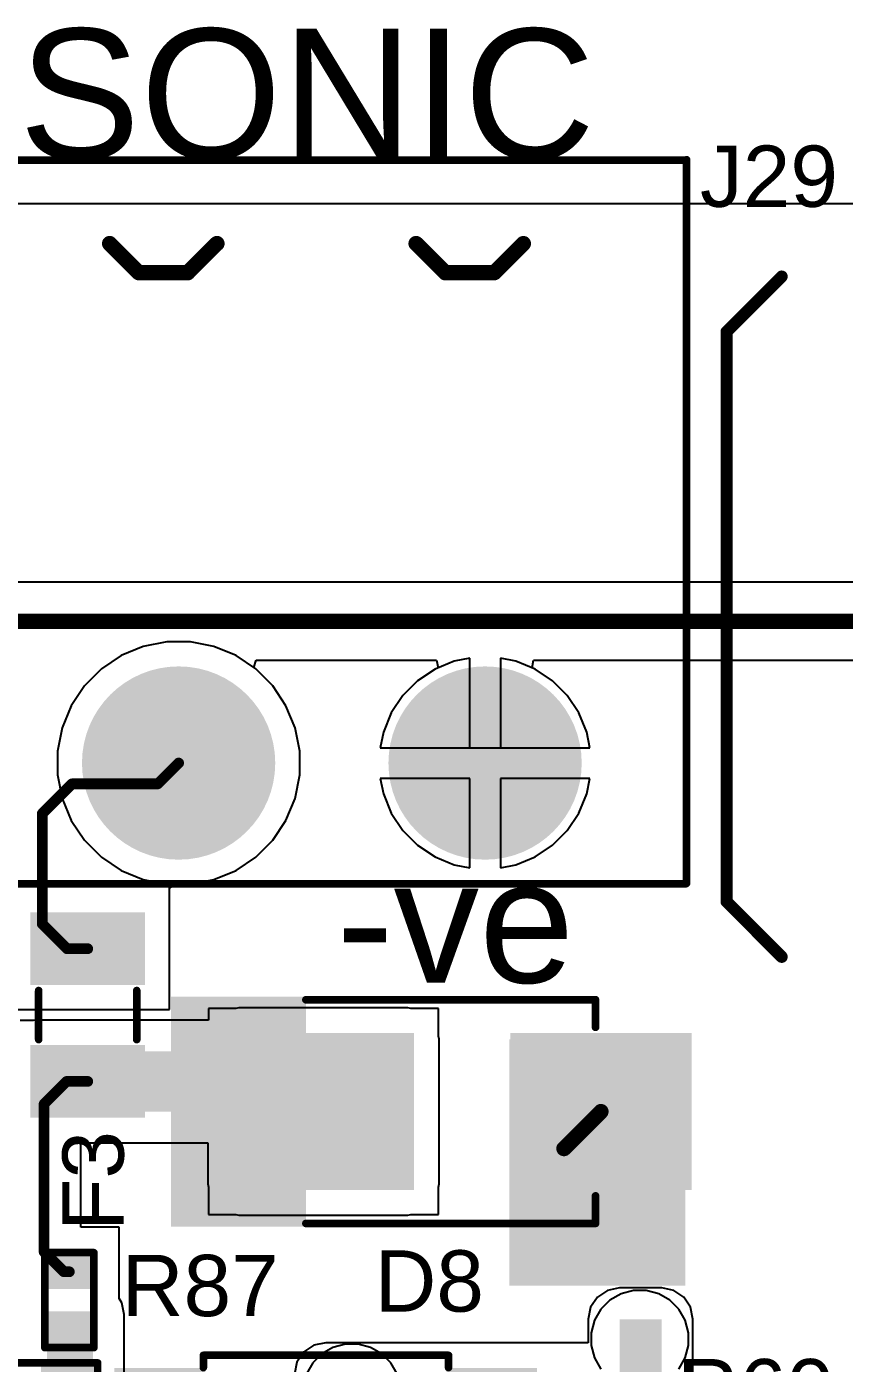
# Model space of a CAD drawing. Header units: millimetres. Extents: x -3 to 5437, y -3 to 5435.
# Drawn here: x 124.4 to 137.95, y 99.22 to 121.38 of the extents above; entities that cross this region are included whole.
import ezdxf

# ---------------------------------------------------------------- set-up
doc = ezdxf.new("R2010")
doc.units = ezdxf.units.MM
for name, color, linetype in [('BottomLayer', 5, 'Continuous'), ('BottomSolder', 6, 'Continuous'), ('MultiLayer', 9, 'Continuous'), ('PadHoleLayer', 156, 'Continuous'), ('TopLayer', 1, 'Continuous'), ('TopOverlay', 2, 'Continuous'), ('TopPaste', 8, 'Continuous'), ('TopSolder', 216, 'Continuous'), ('ViaHoleLayer', 16, 'Continuous')]:
    doc.layers.add(name, color=color, linetype=linetype)
doc.styles.add('Arial', font='', dxfattribs={"height": 0.2})
doc.styles.get('Arial').set_extended_font_data('Arial')

# ---------------------------------------------------------------- blocks, each defined once
blk = doc.blocks.new('SOP_8_98')
at = {"layer": 'TopLayer'}
for points in [[(-3.4, 2.255), (-2.1, 2.255), (-2.1, 1.555), (-3.4, 1.555)], [(2.1, 2.255), (3.4, 2.255), (3.4, 1.555), (2.1, 1.555)], [(-3.4, 0.985), (-2.1, 0.985), (-2.1, 0.285), (-3.4, 0.285)], [(2.1, 0.985), (3.4, 0.985), (3.4, 0.285), (2.1, 0.285)], [(-3.4, -0.285), (-2.1, -0.285), (-2.1, -0.985), (-3.4, -0.985)], [(2.1, -0.285), (3.4, -0.285), (3.4, -0.985), (2.1, -0.985)], [(-3.4, -1.555), (-2.1, -1.555), (-2.1, -2.255), (-3.4, -2.255)], [(2.1, -1.555), (3.4, -1.555), (3.4, -2.255), (2.1, -2.255)]]:
    blk.add_hatch(color=1, dxfattribs=at).paths.add_polyline_path(points)
at = {"layer": 'TopOverlay'}
blk.add_hatch(color=2, dxfattribs=at).paths.add_polyline_path([(-1.981, 1.473), (-1.702, 1.473), (-1.702, 2.134), (-1.981, 2.134)])
at = {"layer": 'TopPaste'}
for points in [[(-3.4, 2.255), (-2.1, 2.255), (-2.1, 1.555), (-3.4, 1.555)], [(2.1, 2.255), (3.4, 2.255), (3.4, 1.555), (2.1, 1.555)], [(-3.4, 0.985), (-2.1, 0.985), (-2.1, 0.285), (-3.4, 0.285)], [(2.1, 0.985), (3.4, 0.985), (3.4, 0.285), (2.1, 0.285)], [(-3.4, -0.285), (-2.1, -0.285), (-2.1, -0.985), (-3.4, -0.985)], [(2.1, -0.285), (3.4, -0.285), (3.4, -0.985), (2.1, -0.985)], [(-3.4, -1.555), (-2.1, -1.555), (-2.1, -2.255), (-3.4, -2.255)], [(2.1, -1.555), (3.4, -1.555), (3.4, -2.255), (2.1, -2.255)]]:
    blk.add_hatch(color=8, dxfattribs=at).paths.add_polyline_path(points)
at = {"layer": 'TopSolder'}
for points in [[(-3.502, 2.357), (-1.998, 2.357), (-1.998, 1.453), (-3.502, 1.453)], [(1.998, 2.357), (3.502, 2.357), (3.502, 1.453), (1.998, 1.453)], [(-3.502, 1.087), (-1.998, 1.087), (-1.998, 0.183), (-3.502, 0.183)], [(1.998, 1.087), (3.502, 1.087), (3.502, 0.183), (1.998, 0.183)], [(-3.502, -0.183), (-1.998, -0.183), (-1.998, -1.087), (-3.502, -1.087)], [(1.998, -0.183), (3.502, -0.183), (3.502, -1.087), (1.998, -1.087)], [(-3.502, -1.453), (-1.998, -1.453), (-1.998, -2.357), (-3.502, -2.357)], [(1.998, -1.453), (3.502, -1.453), (3.502, -2.357), (1.998, -2.357)]]:
    blk.add_hatch(color=216, dxfattribs=at).paths.add_polyline_path(points)
at = {"layer": 'TopOverlay', "const_width": 0.127}
for points in [[(2.028, 2.565), (-2.036, 2.565)], [(-2.036, 2.565), (-2.036, 2.362)], [(2.028, 2.565), (2.028, 2.362)], [(-3.56, 1.905), (-3.687, 2.032)], [(-3.687, 2.032), (-3.687, 1.778)], [(-3.56, 1.905), (-3.687, 1.778)], [(-2.036, -2.362), (-2.036, -2.565)], [(2.028, -2.362), (2.028, -2.565)], [(2.028, -2.565), (-2.036, -2.565)]]:
    blk.add_lwpolyline(points, dxfattribs=at)
at = {"layer": 'TopOverlay', "const_width": 0.0635}
for points in [[(-2.067, 2.565, 1), (-2.004, 2.565, 1)], [(-2.067, 2.565, 1), (-2.004, 2.565, 1)], [(1.997, 2.565, 1), (2.06, 2.565, 1)], [(1.997, 2.565, 1), (2.06, 2.565, 1)], [(-2.067, 2.362, 1), (-2.004, 2.362, 1)], [(1.997, 2.362, 1), (2.06, 2.362, 1)], [(-3.718, 2.032, 1), (-3.655, 2.032, 1)], [(-3.718, 2.032, 1), (-3.655, 2.032, 1)], [(-3.718, 1.778, 1), (-3.655, 1.778, 1)], [(-3.718, 1.778, 1), (-3.655, 1.778, 1)], [(-3.591, 1.905, 1), (-3.528, 1.905, 1)], [(-3.591, 1.905, 1), (-3.528, 1.905, 1)], [(-2.067, -2.362, 1), (-2.004, -2.362, 1)], [(1.997, -2.362, 1), (2.06, -2.362, 1)], [(-2.067, -2.565, 1), (-2.004, -2.565, 1)], [(-2.067, -2.565, 1), (-2.004, -2.565, 1)], [(1.997, -2.565, 1), (2.06, -2.565, 1)], [(1.997, -2.565, 1), (2.06, -2.565, 1)]]:
    blk.add_lwpolyline(points, format="xyb", close=True, dxfattribs=at)
blk = doc.blocks.new('R___0603_99')
at = {"layer": 'TopLayer'}
for points in [[(-0.381, 0.4445), (-0.381, -0.4445), (-1.143, -0.4445), (-1.143, 0.4445)], [(1.143, 0.4445), (1.143, -0.4445), (0.381, -0.4445), (0.381, 0.4445)]]:
    blk.add_hatch(color=1, dxfattribs=at).paths.add_polyline_path(points)
at = {"layer": 'TopPaste'}
for points in [[(-0.381, 0.4445), (-0.381, -0.4445), (-1.143, -0.4445), (-1.143, 0.4445)], [(1.143, 0.4445), (1.143, -0.4445), (0.381, -0.4445), (0.381, 0.4445)]]:
    blk.add_hatch(color=8, dxfattribs=at).paths.add_polyline_path(points)
at = {"layer": 'TopSolder'}
for points in [[(-0.2794, 0.5461), (-0.2794, -0.5461), (-1.2446, -0.5461), (-1.2446, 0.5461)], [(1.2446, 0.5461), (1.2446, -0.5461), (0.2794, -0.5461), (0.2794, 0.5461)]]:
    blk.add_hatch(color=216, dxfattribs=at).paths.add_polyline_path(points)
at = {"layer": 'TopOverlay', "const_width": 0.127}
for points in [[(-1.2192, 0.5334), (1.2192, 0.5334)], [(-1.2192, -0.5334), (-1.2192, 0.5334)], [(1.2192, -0.5334), (1.2192, 0.5334)], [(-1.2192, -0.5334), (1.2192, -0.5334)]]:
    blk.add_lwpolyline(points, dxfattribs=at)
at = {"layer": 'TopOverlay', "const_width": 0.0635}
for points in [[(-1.25095, 0.5334, 1), (-1.18745, 0.5334, 1)], [(-1.25095, 0.5334, 1), (-1.18745, 0.5334, 1)], [(1.18745, 0.5334, 1), (1.25095, 0.5334, 1)], [(1.18745, 0.5334, 1), (1.25095, 0.5334, 1)], [(-1.25095, -0.5334, 1), (-1.18745, -0.5334, 1)], [(-1.25095, -0.5334, 1), (-1.18745, -0.5334, 1)], [(1.18745, -0.5334, 1), (1.25095, -0.5334, 1)], [(1.18745, -0.5334, 1), (1.25095, -0.5334, 1)]]:
    blk.add_lwpolyline(points, format="xyb", close=True, dxfattribs=at)
blk = doc.blocks.new('R___0402_101')
at = {"layer": 'TopLayer'}
for points in [[(-0.699, -0.318), (-0.699, 0.318), (-0.241, 0.318), (-0.241, -0.318)], [(0.241, -0.318), (0.241, 0.318), (0.699, 0.318), (0.699, -0.318)]]:
    blk.add_hatch(color=1, dxfattribs=at).paths.add_polyline_path(points)
at = {"layer": 'TopPaste'}
for points in [[(-0.699, -0.318), (-0.699, 0.318), (-0.241, 0.318), (-0.241, -0.318)], [(0.241, -0.318), (0.241, 0.318), (0.699, 0.318), (0.699, -0.318)]]:
    blk.add_hatch(color=8, dxfattribs=at).paths.add_polyline_path(points)
at = {"layer": 'TopSolder'}
for points in [[(-0.754, -0.373), (-0.754, 0.373), (-0.186, 0.373), (-0.186, -0.373)], [(0.186, -0.373), (0.186, 0.373), (0.754, 0.373), (0.754, -0.373)]]:
    blk.add_hatch(color=216, dxfattribs=at).paths.add_polyline_path(points)
at = {"layer": 'TopOverlay'}
for points, const_width in [([(-0.787, 0.406), (-0.787, -0.406)], 0.127), ([(-0.787, 0.406), (0.787, 0.406)], 0.127), ([(0.787, 0.406), (0.787, -0.406)], 0.127), ([(-0.787, -0.406), (0.787, -0.406)], 0.127), ([(-0.813, -0.432), (0.813, -0.432)], 0.00323)]:
    blk.add_lwpolyline(points, dxfattribs=dict(at, const_width=const_width))
for points, const_width in [([(-0.819, 0.406, 1), (-0.756, 0.406, 1)], 0.0635), ([(-0.819, 0.406, 1), (-0.756, 0.406, 1)], 0.0635), ([(0.756, 0.406, 1), (0.819, 0.406, 1)], 0.0635), ([(0.756, 0.406, 1), (0.819, 0.406, 1)], 0.0635), ([(-0.819, -0.406, 1), (-0.756, -0.406, 1)], 0.0635), ([(-0.819, -0.406, 1), (-0.756, -0.406, 1)], 0.0635), ([(-0.814, -0.432, 1), (-0.812, -0.432, 1)], 0.00161), ([(0.756, -0.406, 1), (0.819, -0.406, 1)], 0.0635), ([(0.756, -0.406, 1), (0.819, -0.406, 1)], 0.0635), ([(0.812, -0.432, 1), (0.814, -0.432, 1)], 0.00161)]:
    blk.add_lwpolyline(points, format="xyb", close=True, dxfattribs=dict(at, const_width=const_width))
blk = doc.blocks.new('F____0805_108')
at = {"layer": 'TopLayer'}
for points in [[(-0.6, -0.85), (-1.6, -0.85), (-1.6, 0.85), (-0.6, 0.85)], [(1.6, -0.85), (0.6, -0.85), (0.6, 0.85), (1.6, 0.85)]]:
    blk.add_hatch(color=1, dxfattribs=at).paths.add_polyline_path(points)
at = {"layer": 'TopPaste'}
for points in [[(-0.6, -0.85), (-1.6, -0.85), (-1.6, 0.85), (-0.6, 0.85)], [(1.6, -0.85), (0.6, -0.85), (0.6, 0.85), (1.6, 0.85)]]:
    blk.add_hatch(color=8, dxfattribs=at).paths.add_polyline_path(points)
at = {"layer": 'TopSolder'}
for points in [[(-0.498, -0.952), (-1.702, -0.952), (-1.702, 0.952), (-0.498, 0.952)], [(1.702, -0.952), (0.498, -0.952), (0.498, 0.952), (1.702, 0.952)]]:
    blk.add_hatch(color=216, dxfattribs=at).paths.add_polyline_path(points)
at = {"layer": 'TopOverlay', "const_width": 0.127}
for points in [[(-0.406, 0.813), (0.406, 0.813)], [(-0.406, -0.813), (0.406, -0.813)]]:
    blk.add_lwpolyline(points, dxfattribs=at)
at = {"layer": 'TopOverlay', "const_width": 0.0635}
for points in [[(-0.438, 0.813, 1), (-0.375, 0.813, 1)], [(0.375, 0.813, 1), (0.438, 0.813, 1)], [(-0.438, -0.813, 1), (-0.375, -0.813, 1)], [(0.375, -0.813, 1), (0.438, -0.813, 1)]]:
    blk.add_lwpolyline(points, format="xyb", close=True, dxfattribs=at)
blk = doc.blocks.new('SMB__110')
at = {"layer": 'TopLayer'}
for points in [[(-3.7, -1.2), (-3.7, 1.2), (-0.9, 1.2), (-0.9, -1.2)], [(0.9, -1.2), (0.9, 1.2), (3.7, 1.2), (3.7, -1.2)]]:
    blk.add_hatch(color=1, dxfattribs=at).paths.add_polyline_path(points)
at = {"layer": 'TopOverlay'}
for points in [[(2.591, 1.245), (4.827, 1.245), (4.827, 1.905), (2.591, 1.905)], [(3.734, -1.651), (4.827, -1.651), (4.827, 1.346), (3.734, 1.346)], [(2.591, -1.905), (4.827, -1.905), (4.827, -1.245), (2.591, -1.245)]]:
    blk.add_hatch(color=2, dxfattribs=at).paths.add_polyline_path(points)
at = {"layer": 'TopPaste'}
for points in [[(-3.7, -1.2), (-3.7, 1.2), (-0.9, 1.2), (-0.9, -1.2)], [(0.9, -1.2), (0.9, 1.2), (3.7, 1.2), (3.7, -1.2)]]:
    blk.add_hatch(color=8, dxfattribs=at).paths.add_polyline_path(points)
at = {"layer": 'TopSolder'}
for points in [[(-3.802, -1.302), (-3.802, 1.302), (-0.798, 1.302), (-0.798, -1.302)], [(0.798, -1.302), (0.798, 1.302), (3.802, 1.302), (3.802, -1.302)]]:
    blk.add_hatch(color=216, dxfattribs=at).paths.add_polyline_path(points)
at = {"layer": 'TopOverlay', "const_width": 0.127}
for points in [[(2.591, 1.854), (-2.21, 1.854)], [(-2.21, 1.854), (-2.21, 1.397)], [(-2.21, -1.397), (-2.21, -1.854)], [(2.591, -1.854), (-2.21, -1.854)]]:
    blk.add_lwpolyline(points, dxfattribs=at)
at = {"layer": 'TopOverlay', "const_width": 0.0635}
for points in [[(-2.242, 1.854, 1), (-2.178, 1.854, 1)], [(-2.242, 1.854, 1), (-2.178, 1.854, 1)], [(2.559, 1.854, 1), (2.623, 1.854, 1)], [(-2.242, 1.397, 1), (-2.178, 1.397, 1)], [(-2.242, -1.397, 1), (-2.178, -1.397, 1)], [(-2.242, -1.854, 1), (-2.178, -1.854, 1)], [(-2.242, -1.854, 1), (-2.178, -1.854, 1)], [(2.559, -1.854, 1), (2.623, -1.854, 1)]]:
    blk.add_lwpolyline(points, format="xyb", close=True, dxfattribs=at)
blk = doc.blocks.new('TBP01R1_508_04BE_113')
at = {"layer": 'BottomLayer'}
blk.add_hatch(color=5, dxfattribs=at).paths.add_polyline_path([(-6.58, 1.5), (-3.58, 1.5), (-3.58, -1.5), (-6.58, -1.5)])
h = blk.add_hatch(color=5, dxfattribs=at)
edge = h.paths.add_edge_path()
edge.add_arc((0, 0), 1.5, 0, 360)
h = blk.add_hatch(color=5, dxfattribs=at)
edge = h.paths.add_edge_path()
edge.add_arc((5.08, 0), 1.5, 0, 360)
h = blk.add_hatch(color=5, dxfattribs=at)
edge = h.paths.add_edge_path()
edge.add_arc((10.16, 0), 1.5, 0, 360)
at = {"layer": 'BottomSolder'}
blk.add_hatch(color=6, dxfattribs=at).paths.add_polyline_path([(-6.682, 1.602), (-3.478, 1.602), (-3.478, -1.602), (-6.682, -1.602)])
h = blk.add_hatch(color=6, dxfattribs=at)
edge = h.paths.add_edge_path()
edge.add_arc((0, 0), 1.602, 0, 360)
h = blk.add_hatch(color=6, dxfattribs=at)
edge = h.paths.add_edge_path()
edge.add_arc((5.08, 0), 1.602, 0, 360)
h = blk.add_hatch(color=6, dxfattribs=at)
edge = h.paths.add_edge_path()
edge.add_arc((10.16, 0), 1.602, 0, 360)
at = {"layer": 'MultiLayer'}
blk.add_hatch(color=9, dxfattribs=at).paths.add_polyline_path([(-6.58, 1.5), (-3.58, 1.5), (-3.58, -1.5), (-6.58, -1.5)])
h = blk.add_hatch(color=9, dxfattribs=at)
edge = h.paths.add_edge_path()
edge.add_arc((0, 0), 1.5, 0, 360)
h = blk.add_hatch(color=9, dxfattribs=at)
edge = h.paths.add_edge_path()
edge.add_arc((5.08, 0), 1.5, 0, 360)
h = blk.add_hatch(color=9, dxfattribs=at)
edge = h.paths.add_edge_path()
edge.add_arc((10.16, 0), 1.5, 0, 360)
at = {"layer": 'PadHoleLayer'}
h = blk.add_hatch(color=156, dxfattribs=at)
edge = h.paths.add_edge_path()
edge.add_arc((-5.08, 0), 0.85, 0, 360)
h = blk.add_hatch(color=156, dxfattribs=at)
edge = h.paths.add_edge_path()
edge.add_arc((0, 0), 0.85, 0, 360)
h = blk.add_hatch(color=156, dxfattribs=at)
edge = h.paths.add_edge_path()
edge.add_arc((5.08, 0), 0.85, 0, 360)
h = blk.add_hatch(color=156, dxfattribs=at)
edge = h.paths.add_edge_path()
edge.add_arc((10.16, 0), 0.85, 0, 360)
at = {"layer": 'TopLayer'}
blk.add_hatch(color=1, dxfattribs=at).paths.add_polyline_path([(-6.58, 1.5), (-3.58, 1.5), (-3.58, -1.5), (-6.58, -1.5)])
h = blk.add_hatch(color=1, dxfattribs=at)
edge = h.paths.add_edge_path()
edge.add_arc((0, 0), 1.5, 0, 360)
h = blk.add_hatch(color=1, dxfattribs=at)
edge = h.paths.add_edge_path()
edge.add_arc((5.08, 0), 1.5, 0, 360)
h = blk.add_hatch(color=1, dxfattribs=at)
edge = h.paths.add_edge_path()
edge.add_arc((10.16, 0), 1.5, 0, 360)
at = {"layer": 'TopSolder'}
blk.add_hatch(color=216, dxfattribs=at).paths.add_polyline_path([(-6.682, 1.602), (-3.478, 1.602), (-3.478, -1.602), (-6.682, -1.602)])
h = blk.add_hatch(color=216, dxfattribs=at)
edge = h.paths.add_edge_path()
edge.add_arc((0, 0), 1.602, 0, 360)
h = blk.add_hatch(color=216, dxfattribs=at)
edge = h.paths.add_edge_path()
edge.add_arc((5.08, 0), 1.602, 0, 360)
h = blk.add_hatch(color=216, dxfattribs=at)
edge = h.paths.add_edge_path()
edge.add_arc((10.16, 0), 1.602, 0, 360)
at = {"layer": 'TopOverlay'}
for points, const_width in [([(-8.42, -2), (-8.42, 10)], 0.127), ([(-8.42, 9.994), (13.494, 9.994)], 0.127), ([(13.5, -1.994), (13.5, 10)], 0.127), ([(-6.223, 8.611), (-5.74, 8.128)], 0.254), ([(-4.928, 8.128), (-4.445, 8.611)], 0.254), ([(-1.143, 8.611), (-0.66, 8.128)], 0.254), ([(0.152, 8.128), (0.635, 8.611)], 0.254), ([(3.937, 8.611), (4.42, 8.128)], 0.254), ([(5.232, 8.128), (5.715, 8.611)], 0.254), ([(9.017, 8.611), (9.5, 8.128)], 0.254), ([(10.312, 8.128), (10.795, 8.611)], 0.254), ([(-5.74, 8.128), (-4.928, 8.128)], 0.254), ([(-0.66, 8.128), (0.152, 8.128)], 0.254), ([(4.42, 8.128), (5.232, 8.128)], 0.254), ([(9.5, 8.128), (10.312, 8.128)], 0.254), ([(-8.42, -2), (13.494, -2)], 0.127), ([(13.494, -2), (13.5, -1.994)], 0.127)]:
    blk.add_lwpolyline(points, dxfattribs=dict(at, const_width=const_width))
for points, const_width in [([(-8.452, 10, 1), (-8.388, 10, 1)], 0.0635), ([(-8.452, 9.994, 1), (-8.388, 9.994, 1)], 0.0635), ([(13.462, 9.994, 1), (13.526, 9.994, 1)], 0.0635), ([(13.468, 10, 1), (13.532, 10, 1)], 0.0635), ([(-6.286, 8.611, 1), (-6.16, 8.611, 1)], 0.127), ([(-4.508, 8.611, 1), (-4.381, 8.611, 1)], 0.127), ([(-1.206, 8.611, 1), (-1.079, 8.611, 1)], 0.127), ([(0.571, 8.611, 1), (0.699, 8.611, 1)], 0.127), ([(3.873, 8.611, 1), (4, 8.611, 1)], 0.127), ([(5.652, 8.611, 1), (5.779, 8.611, 1)], 0.127), ([(8.953, 8.611, 1), (9.08, 8.611, 1)], 0.127), ([(10.732, 8.611, 1), (10.858, 8.611, 1)], 0.127), ([(-5.804, 8.128, 1), (-5.677, 8.128, 1)], 0.127), ([(-5.804, 8.128, 1), (-5.677, 8.128, 1)], 0.127), ([(-4.991, 8.128, 1), (-4.864, 8.128, 1)], 0.127), ([(-4.991, 8.128, 1), (-4.864, 8.128, 1)], 0.127), ([(-0.724, 8.128, 1), (-0.597, 8.128, 1)], 0.127), ([(-0.724, 8.128, 1), (-0.597, 8.128, 1)], 0.127), ([(0.089, 8.128, 1), (0.216, 8.128, 1)], 0.127), ([(0.089, 8.128, 1), (0.216, 8.128, 1)], 0.127), ([(4.356, 8.128, 1), (4.483, 8.128, 1)], 0.127), ([(4.356, 8.128, 1), (4.483, 8.128, 1)], 0.127), ([(5.169, 8.128, 1), (5.296, 8.128, 1)], 0.127), ([(5.169, 8.128, 1), (5.296, 8.128, 1)], 0.127), ([(9.436, 8.128, 1), (9.563, 8.128, 1)], 0.127), ([(9.436, 8.128, 1), (9.563, 8.128, 1)], 0.127), ([(10.249, 8.128, 1), (10.376, 8.128, 1)], 0.127), ([(10.249, 8.128, 1), (10.376, 8.128, 1)], 0.127), ([(-5.158, -1.702, 1), (-5.358, -1.702, 1)], 0.2), ([(-5.408, -1.702, 1), (-5.308, -1.702, 1)], 0.1), ([(-5.208, -1.702, 1), (-5.108, -1.702, 1)], 0.1), ([(-8.452, -2, 1), (-8.388, -2, 1)], 0.0635), ([(-8.452, -2, 1), (-8.388, -2, 1)], 0.0635), ([(13.462, -2, 1), (13.526, -2, 1)], 0.0635), ([(13.462, -2, 1), (13.526, -2, 1)], 0.0635), ([(13.468, -1.994, 1), (13.532, -1.994, 1)], 0.0635), ([(13.468, -1.994, 1), (13.532, -1.994, 1)], 0.0635)]:
    blk.add_lwpolyline(points, format="xyb", close=True, dxfattribs=dict(at, const_width=const_width))
blk = doc.blocks.new('TL3300CF160Q_419')
at = {"layer": 'TopLayer'}
for points in [[(-6.5, 1.6), (-9, 1.6), (-9, 3.4), (-6.5, 3.4)], [(9, 1.6), (6.5, 1.6), (6.5, 3.4), (9, 3.4)], [(-6.5, -3.4), (-9, -3.4), (-9, -1.6), (-6.5, -1.6)], [(9, -3.4), (6.5, -3.4), (6.5, -1.6), (9, -1.6)]]:
    blk.add_hatch(color=1, dxfattribs=at).paths.add_polyline_path(points)
at = {"layer": 'TopPaste'}
for points in [[(-6.5, 1.6), (-9, 1.6), (-9, 3.4), (-6.5, 3.4)], [(9, 1.6), (6.5, 1.6), (6.5, 3.4), (9, 3.4)], [(-6.5, -3.4), (-9, -3.4), (-9, -1.6), (-6.5, -1.6)], [(9, -3.4), (6.5, -3.4), (6.5, -1.6), (9, -1.6)]]:
    blk.add_hatch(color=8, dxfattribs=at).paths.add_polyline_path(points)
at = {"layer": 'TopSolder'}
for points in [[(-6.398, 1.498), (-9.102, 1.498), (-9.102, 3.502), (-6.398, 3.502)], [(9.102, 1.498), (6.398, 1.498), (6.398, 3.502), (9.102, 3.502)], [(-6.398, -3.502), (-9.102, -3.502), (-9.102, -1.498), (-6.398, -1.498)], [(9.102, -3.502), (6.398, -3.502), (6.398, -1.498), (9.102, -1.498)]]:
    blk.add_hatch(color=216, dxfattribs=at).paths.add_polyline_path(points)
at = {"layer": 'TopOverlay', "const_width": 0.2}
for points in [[(-4.724, 6.121), (-5.639, 5.207)], [(-4.724, 6.121), (4.724, 6.121)], [(4.724, 6.121), (5.639, 5.207)], [(-6.121, 1.342), (-6.121, -1.295)], [(6.147, 1.368), (6.147, -1.397)], [(-5.639, -5.207), (-4.724, -6.121)], [(5.639, -5.207), (4.724, -6.121)], [(-4.724, -6.121), (4.724, -6.121)]]:
    blk.add_lwpolyline(points, dxfattribs=at)
at = {"layer": 'TopOverlay'}
for points, const_width in [([(-4.774, 6.121, 1), (-4.674, 6.121, 1)], 0.1), ([(-4.774, 6.121, 1), (-4.674, 6.121, 1)], 0.1), ([(4.674, 6.121, 1), (4.774, 6.121, 1)], 0.1), ([(4.674, 6.121, 1), (4.774, 6.121, 1)], 0.1), ([(-5.689, 5.207, 1), (-5.589, 5.207, 1)], 0.1), ([(5.589, 5.207, 1), (5.689, 5.207, 1)], 0.1), ([(-8.455, 0.954, 1), (-8.995, 0.954, 1)], 0.254), ([(-6.171, 1.342, 1), (-6.071, 1.342, 1)], 0.1), ([(6.097, 1.368, 1), (6.197, 1.368, 1)], 0.1), ([(-9.059, 0.954, 1), (-8.932, 0.954, 1)], 0.127), ([(-8.519, 0.954, 1), (-8.392, 0.954, 1)], 0.127), ([(-6.171, -1.295, 1), (-6.071, -1.295, 1)], 0.1), ([(6.097, -1.397, 1), (6.197, -1.397, 1)], 0.1), ([(-5.689, -5.207, 1), (-5.589, -5.207, 1)], 0.1), ([(5.589, -5.207, 1), (5.689, -5.207, 1)], 0.1), ([(-4.774, -6.121, 1), (-4.674, -6.121, 1)], 0.1), ([(-4.774, -6.121, 1), (-4.674, -6.121, 1)], 0.1), ([(4.674, -6.121, 1), (4.774, -6.121, 1)], 0.1), ([(4.674, -6.121, 1), (4.774, -6.121, 1)], 0.1)]:
    blk.add_lwpolyline(points, format="xyb", close=True, dxfattribs=dict(at, const_width=const_width))

msp = doc.modelspace()

# ---------------------------------------------------------------- hatches: boundary and pattern name
at = {"layer": 'BottomLayer'}
h = msp.add_hatch(color=5, dxfattribs=at)
edge = h.paths.add_edge_path()
edge.add_arc((133.042, 101.753), 0.3, 0, 360)
h = msp.add_hatch(color=5, dxfattribs=at)
edge = h.paths.add_edge_path()
edge.add_arc((133.804, 101.753), 0.3, 0, 360)
h = msp.add_hatch(color=5, dxfattribs=at)
edge = h.paths.add_edge_path()
edge.add_arc((133.042, 100.961), 0.3, 0, 360)
h = msp.add_hatch(color=5, dxfattribs=at)
edge = h.paths.add_edge_path()
edge.add_arc((133.804, 100.961), 0.3, 0, 360)
h = msp.add_hatch(color=5, dxfattribs=at)
edge = h.paths.add_edge_path()
edge.add_arc((134.566, 99.62), 0.3, 0, 360)
at = {"layer": 'BottomSolder'}
h = msp.add_hatch(color=6, dxfattribs=at)
edge = h.paths.add_edge_path()
edge.add_arc((133.042, 101.753), 0.15, 0, 360)
h = msp.add_hatch(color=6, dxfattribs=at)
edge = h.paths.add_edge_path()
edge.add_arc((133.804, 101.753), 0.15, 0, 360)
h = msp.add_hatch(color=6, dxfattribs=at)
edge = h.paths.add_edge_path()
edge.add_arc((133.042, 100.961), 0.15, 0, 360)
h = msp.add_hatch(color=6, dxfattribs=at)
edge = h.paths.add_edge_path()
edge.add_arc((133.804, 100.961), 0.15, 0, 360)
h = msp.add_hatch(color=6, dxfattribs=at)
edge = h.paths.add_edge_path()
edge.add_arc((134.566, 99.62), 0.15, 0, 360)
at = {"layer": 'TopLayer'}
for points in [[(127.921, 102.192), (130.721, 102.192), (130.721, 104.592), (127.921, 104.592)], [(132.401, 100.509), (135.321, 100.509), (135.321, 104.592), (132.401, 104.592)], [(129.287, 104.392), (124.563, 104.392), (124.563, 103.392), (129.287, 103.392)], [(124.74, 98.248), (125.502, 98.248), (125.502, 100.026), (124.74, 100.026)], [(134.229, 99.95), (134.229, 94.476), (134.929, 94.476), (134.929, 99.95)]]:
    msp.add_hatch(color=1, dxfattribs=at).paths.add_polyline_path(points)
h = msp.add_hatch(color=1, dxfattribs=at)
edge = h.paths.add_edge_path()
edge.add_arc((133.042, 101.753), 0.3, 0, 360)
h = msp.add_hatch(color=1, dxfattribs=at)
edge = h.paths.add_edge_path()
edge.add_arc((133.804, 101.753), 0.3, 0, 360)
h = msp.add_hatch(color=1, dxfattribs=at)
edge = h.paths.add_edge_path()
edge.add_arc((133.042, 100.961), 0.3, 0, 360)
h = msp.add_hatch(color=1, dxfattribs=at)
edge = h.paths.add_edge_path()
edge.add_arc((133.804, 100.961), 0.3, 0, 360)
h = msp.add_hatch(color=1, dxfattribs=at)
edge = h.paths.add_edge_path()
edge.add_arc((134.566, 99.62), 0.3, 0, 360)
at = {"layer": 'TopSolder'}
h = msp.add_hatch(color=216, dxfattribs=at)
edge = h.paths.add_edge_path()
edge.add_arc((133.042, 101.753), 0.15, 0, 360)
h = msp.add_hatch(color=216, dxfattribs=at)
edge = h.paths.add_edge_path()
edge.add_arc((133.804, 101.753), 0.15, 0, 360)
h = msp.add_hatch(color=216, dxfattribs=at)
edge = h.paths.add_edge_path()
edge.add_arc((133.042, 100.961), 0.15, 0, 360)
h = msp.add_hatch(color=216, dxfattribs=at)
edge = h.paths.add_edge_path()
edge.add_arc((133.804, 100.961), 0.15, 0, 360)
h = msp.add_hatch(color=216, dxfattribs=at)
edge = h.paths.add_edge_path()
edge.add_arc((134.566, 99.62), 0.15, 0, 360)
at = {"layer": 'ViaHoleLayer'}
h = msp.add_hatch(color=16, dxfattribs=at)
edge = h.paths.add_edge_path()
edge.add_arc((133.042, 101.753), 0.15, 0, 360)
h = msp.add_hatch(color=16, dxfattribs=at)
edge = h.paths.add_edge_path()
edge.add_arc((133.804, 101.753), 0.15, 0, 360)
h = msp.add_hatch(color=16, dxfattribs=at)
edge = h.paths.add_edge_path()
edge.add_arc((133.042, 100.961), 0.15, 0, 360)
h = msp.add_hatch(color=16, dxfattribs=at)
edge = h.paths.add_edge_path()
edge.add_arc((133.804, 100.961), 0.15, 0, 360)
h = msp.add_hatch(color=16, dxfattribs=at)
edge = h.paths.add_edge_path()
edge.add_arc((134.566, 99.62), 0.15, 0, 360)

# ---------------------------------------------------------------- linework, layer by layer
at = {"layer": 'BottomLayer'}
for p, q in [((96.214, 118.443), (196.692, 118.443)), ((126.335, 111.101), (125.969, 110.95)), ((126.723, 111.178), (126.335, 111.101)), ((127.118, 111.178), (126.723, 111.178)), ((127.506, 111.101), (127.118, 111.178)), ((127.872, 110.95), (127.506, 111.101)), ((125.969, 110.95), (125.64, 110.73)), ((128.2, 110.73), (127.872, 110.95)), ((131.489, 110.857), (131.17, 110.724)), ((131.746, 110.908), (131.489, 110.857)), ((131.746, 109.424), (131.746, 110.908)), ((132.512, 110.857), (132.254, 110.908)), ((132.254, 110.908), (132.254, 109.424)), ((132.831, 110.724), (132.512, 110.857)), ((125.64, 110.73), (125.361, 110.45)), ((128.48, 110.45), (128.2, 110.73)), ((131.17, 110.724), (130.882, 110.532)), ((133.119, 110.532), (132.831, 110.724)), ((125.361, 110.45), (125.141, 110.121)), ((128.7, 110.121), (128.48, 110.45)), ((130.882, 110.532), (130.638, 110.288)), ((133.363, 110.288), (133.119, 110.532)), ((125.141, 110.121), (124.99, 109.756)), ((128.851, 109.756), (128.7, 110.121)), ((130.638, 110.288), (130.446, 110.001)), ((133.555, 110.001), (133.363, 110.288)), ((130.446, 110.001), (130.314, 109.682)), ((133.687, 109.682), (133.555, 110.001)), ((124.99, 109.756), (124.912, 109.368)), ((128.928, 109.368), (128.851, 109.756)), ((130.314, 109.682), (130.263, 109.424)), ((133.738, 109.424), (133.687, 109.682)), ((124.912, 109.368), (124.912, 108.972)), ((128.928, 108.972), (128.928, 109.368)), ((130.263, 109.424), (131.746, 109.424)), ((132.254, 109.424), (133.738, 109.424)), ((124.912, 108.972), (124.99, 108.584)), ((128.851, 108.584), (128.928, 108.972)), ((131.746, 108.916), (130.263, 108.916)), ((130.263, 108.916), (130.314, 108.658)), ((131.746, 107.432), (131.746, 108.916)), ((133.738, 108.916), (132.254, 108.916)), ((132.254, 108.916), (132.254, 107.432)), ((133.687, 108.658), (133.738, 108.916)), ((124.99, 108.584), (125.141, 108.219)), ((128.7, 108.219), (128.851, 108.584)), ((130.314, 108.658), (130.446, 108.339)), ((133.555, 108.339), (133.687, 108.658)), ((125.141, 108.219), (125.361, 107.89)), ((128.48, 107.89), (128.7, 108.219)), ((130.446, 108.339), (130.638, 108.052)), ((133.363, 108.052), (133.555, 108.339)), ((130.638, 108.052), (130.882, 107.808)), ((133.119, 107.808), (133.363, 108.052)), ((125.361, 107.89), (125.64, 107.61)), ((128.2, 107.61), (128.48, 107.89)), ((130.882, 107.808), (131.17, 107.616)), ((132.831, 107.616), (133.119, 107.808)), ((125.64, 107.61), (125.969, 107.391)), ((127.872, 107.391), (128.2, 107.61)), ((131.17, 107.616), (131.489, 107.483)), ((131.489, 107.483), (131.746, 107.432)), ((132.254, 107.432), (132.512, 107.483)), ((132.512, 107.483), (132.831, 107.616)), ((125.969, 107.391), (126.335, 107.239)), ((126.335, 107.239), (126.723, 107.162)), ((127.118, 107.162), (127.506, 107.239)), ((127.506, 107.239), (127.872, 107.391)), ((126.723, 107.162), (127.118, 107.162)), ((134.254, 100.373), (134.07, 100.266)), ((134.459, 100.428), (134.254, 100.373)), ((134.672, 100.428), (134.459, 100.428)), ((134.878, 100.373), (134.672, 100.428)), ((135.062, 100.266), (134.878, 100.373)), ((134.07, 100.266), (133.919, 100.116)), ((135.212, 100.116), (135.062, 100.266)), ((133.813, 99.932), (133.758, 99.726)), ((133.919, 100.116), (133.813, 99.932)), ((135.319, 99.932), (135.212, 100.116)), ((135.374, 99.726), (135.319, 99.932)), ((133.758, 99.726), (133.758, 99.513)), ((135.374, 99.513), (135.374, 99.726)), ((129.479, 99.484), (129.295, 99.377)), ((129.684, 99.539), (129.479, 99.484)), ((129.897, 99.539), (129.684, 99.539)), ((130.103, 99.484), (129.897, 99.539)), ((130.287, 99.377), (130.103, 99.484)), ((133.758, 99.513), (133.813, 99.308)), ((135.319, 99.308), (135.374, 99.513)), ((129.295, 99.377), (129.144, 99.227)), ((130.437, 99.227), (130.287, 99.377)), ((133.813, 99.308), (133.919, 99.124)), ((135.212, 99.124), (135.319, 99.308)), ((129.144, 99.227), (129.038, 99.043)), ((130.544, 99.043), (130.437, 99.227))]:
    msp.add_line(p, q, dxfattribs=at)
at = {"layer": 'TopLayer'}
for p, q in [((96.214, 118.443), (138.216, 118.443)), ((168.641, 112.168), (112.668, 112.168)), ((128.167, 110.752), (128.204, 110.873)), ((128.204, 110.873), (131.197, 110.873)), ((131.197, 110.873), (131.223, 110.746)), ((132.778, 110.746), (132.804, 110.873)), ((132.804, 110.873), (168.373, 110.873)), ((128.2, 110.73), (128.167, 110.752)), ((128.48, 110.45), (128.2, 110.73)), ((131.17, 110.724), (130.882, 110.532)), ((131.223, 110.746), (131.17, 110.724)), ((132.831, 110.724), (132.778, 110.746)), ((133.119, 110.532), (132.831, 110.724)), ((128.7, 110.121), (128.48, 110.45)), ((130.882, 110.532), (130.638, 110.288)), ((133.363, 110.288), (133.119, 110.532)), ((128.851, 109.756), (128.7, 110.121)), ((130.638, 110.288), (130.446, 110.001)), ((133.555, 110.001), (133.363, 110.288)), ((130.446, 110.001), (130.314, 109.682)), ((133.687, 109.682), (133.555, 110.001)), ((128.928, 109.368), (128.851, 109.756)), ((130.314, 109.682), (130.263, 109.424)), ((133.738, 109.424), (133.687, 109.682)), ((128.928, 108.972), (128.928, 109.368)), ((130.263, 109.424), (133.738, 109.424)), ((128.851, 108.584), (128.928, 108.972)), ((131.746, 108.916), (130.263, 108.916)), ((130.263, 108.916), (130.314, 108.658)), ((131.746, 107.432), (131.746, 108.916)), ((133.738, 108.916), (132.254, 108.916)), ((132.254, 108.916), (132.254, 107.432)), ((133.687, 108.658), (133.738, 108.916)), ((128.7, 108.219), (128.851, 108.584)), ((130.314, 108.658), (130.446, 108.339)), ((133.555, 108.339), (133.687, 108.658)), ((128.48, 107.89), (128.7, 108.219)), ((130.446, 108.339), (130.638, 108.052)), ((133.363, 108.052), (133.555, 108.339)), ((130.638, 108.052), (130.882, 107.808)), ((133.119, 107.808), (133.363, 108.052)), ((128.2, 107.61), (128.48, 107.89)), ((130.882, 107.808), (131.17, 107.616)), ((132.831, 107.616), (133.119, 107.808)), ((127.872, 107.391), (128.2, 107.61)), ((131.17, 107.616), (131.489, 107.483)), ((131.489, 107.483), (131.746, 107.432)), ((132.254, 107.432), (132.512, 107.483)), ((132.512, 107.483), (132.831, 107.616)), ((127.118, 107.162), (127.506, 107.239)), ((127.506, 107.239), (127.872, 107.391)), ((126.771, 107.1), (126.873, 107.162)), ((126.771, 105.084), (126.771, 107.1)), ((126.873, 107.162), (127.118, 107.162)), ((122.033, 105.084), (126.771, 105.084)), ((127.871, 105.1), (127.413, 105.1)), ((127.413, 105.1), (127.413, 104.91)), ((127.921, 105.11), (127.871, 105.1)), ((130.721, 105.11), (127.921, 105.11)), ((130.771, 105.1), (130.721, 105.11)), ((131.229, 105.1), (130.771, 105.1)), ((131.229, 104.642), (131.229, 105.1)), ((124.513, 104.9), (124.291, 104.9)), ((124.563, 104.91), (124.513, 104.9)), ((127.413, 104.91), (124.563, 104.91)), ((131.239, 104.592), (131.229, 104.642)), ((131.239, 102.192), (131.239, 104.592)), ((125.299, 101.474), (125.299, 102.874)), ((125.299, 102.874), (127.403, 102.874)), ((127.403, 102.874), (127.403, 102.192)), ((127.403, 102.192), (127.413, 102.142)), ((127.413, 102.142), (127.413, 101.684)), ((131.229, 102.142), (131.239, 102.192)), ((131.229, 101.684), (131.229, 102.142)), ((125.934, 101.474), (125.299, 101.474)), ((125.934, 100.294), (125.934, 101.474)), ((127.413, 101.684), (127.871, 101.684)), ((127.871, 101.684), (127.921, 101.674)), ((127.921, 101.674), (130.721, 101.674)), ((130.721, 101.674), (130.771, 101.684)), ((130.771, 101.684), (131.229, 101.684)), ((134.03, 100.428), (133.862, 100.316)), ((134.229, 100.468), (134.03, 100.428)), ((134.929, 100.468), (134.229, 100.468)), ((135.127, 100.428), (134.929, 100.468)), ((135.295, 100.316), (135.127, 100.428)), ((125.981, 100.224), (125.934, 100.294)), ((126.02, 100.026), (125.981, 100.224)), ((133.75, 100.148), (133.711, 99.95)), ((133.862, 100.316), (133.75, 100.148)), ((135.407, 100.148), (135.295, 100.316)), ((135.446, 99.95), (135.407, 100.148)), ((126.02, 98.29), (126.02, 100.026)), ((133.711, 99.95), (133.711, 99.56)), ((135.446, 94.476), (135.446, 99.95)), ((129.161, 99.521), (128.993, 99.408)), ((129.359, 99.56), (129.161, 99.521)), ((133.711, 99.56), (129.359, 99.56)), ((128.993, 99.408), (128.881, 99.24)), ((128.881, 99.24), (128.841, 99.042))]:
    msp.add_line(p, q, dxfattribs=at)
for points, const_width in [([(112.668, 111.521), (168.641, 111.521)], 0.254), ([(126.575, 108.825), (126.92, 109.17)], 0.178), ([(124.66, 108.331), (125.154, 108.825)], 0.178), ([(125.154, 108.825), (126.575, 108.825)], 0.178), ([(124.66, 106.503), (124.66, 108.331)], 0.178), ([(124.66, 106.503), (125.071, 106.092)], 0.178), ([(125.071, 106.092), (125.413, 106.092)], 0.178), ([(124.69, 103.519), (125.063, 103.892)], 0.178), ([(125.063, 103.892), (125.413, 103.892)], 0.178), ([(124.69, 101.067), (124.69, 103.519)], 0.178), ([(133.308, 102.779), (133.921, 103.392)], 0.254), ([(124.69, 101.067), (125.02, 100.737)], 0.178), ([(125.02, 100.737), (125.109, 100.737)], 0.178)]:
    msp.add_lwpolyline(points, dxfattribs=dict(at, const_width=const_width))
for points, const_width in [([(126.876, 109.17, 1), (126.965, 109.17, 1)], 0.0889), ([(125.109, 108.825, 1), (125.198, 108.825, 1)], 0.0889), ([(125.109, 108.825, 1), (125.198, 108.825, 1)], 0.0889), ([(126.531, 108.825, 1), (126.62, 108.825, 1)], 0.0889), ([(126.531, 108.825, 1), (126.62, 108.825, 1)], 0.0889), ([(124.615, 108.331, 1), (124.704, 108.331, 1)], 0.0889), ([(124.615, 108.331, 1), (124.704, 108.331, 1)], 0.0889), ([(124.615, 106.503, 1), (124.704, 106.503, 1)], 0.0889), ([(124.615, 106.503, 1), (124.704, 106.503, 1)], 0.0889), ([(125.026, 106.092, 1), (125.115, 106.092, 1)], 0.0889), ([(125.026, 106.092, 1), (125.115, 106.092, 1)], 0.0889), ([(125.369, 106.092, 1), (125.458, 106.092, 1)], 0.0889), ([(125.019, 103.892, 1), (125.108, 103.892, 1)], 0.0889), ([(125.019, 103.892, 1), (125.108, 103.892, 1)], 0.0889), ([(125.369, 103.892, 1), (125.458, 103.892, 1)], 0.0889), ([(124.646, 103.519, 1), (124.735, 103.519, 1)], 0.0889), ([(124.646, 103.519, 1), (124.735, 103.519, 1)], 0.0889), ([(133.857, 103.392, 1), (133.984, 103.392, 1)], 0.127), ([(133.244, 102.779, 1), (133.371, 102.779, 1)], 0.127), ([(124.646, 101.067, 1), (124.735, 101.067, 1)], 0.0889), ([(124.646, 101.067, 1), (124.735, 101.067, 1)], 0.0889), ([(124.975, 100.737, 1), (125.064, 100.737, 1)], 0.0889), ([(124.975, 100.737, 1), (125.064, 100.737, 1)], 0.0889), ([(125.064, 100.737, 1), (125.153, 100.737, 1)], 0.0889)]:
    msp.add_lwpolyline(points, format="xyb", close=True, dxfattribs=dict(at, const_width=const_width))

# ---------------------------------------------------------------- block references
for name, p, rotation in [('TL3300CF160Q_419', (142.124, 111.596), 90), ('F____0805_108', (125.413, 104.992), 90), ('SMB__110', (131.621, 103.392), 180), ('R___0402_101', (125.109, 100.267), 90), ('SOP_8_98', (129.359, 96.787), 180)]:
    msp.add_blockref(name, p, dxfattribs=dict(rotation=rotation))
for name, p in [('TBP01R1_508_04BE_113', (121.84, 109.17)), ('R___0603_99', (124.359, 98.692))]:
    msp.add_blockref(name, p)

# ---------------------------------------------------------------- texts
at = {"layer": 'TopOverlay', "style": 'Arial'}
for s, height, rotation, p in [('ULTRA-SONIC', 2.159, 360, (113.382, 119.184)), ('-ve', 2.032, 360, (129.537, 105.528)), ('F3', 1.016, 90, (126.01, 101.414))]:
    msp.add_text(s, height=height, rotation=rotation, dxfattribs=at).set_placement(p)
for s, p in [('J29', (135.562, 118.39)), ('R87', (125.977, 100.001)), ('D8', (130.167, 100.076)), ('R60', (135.181, 98.274))]:
    msp.add_text(s, height=1.016, dxfattribs=at).set_placement(p)

doc.saveas('drawing.dxf')
